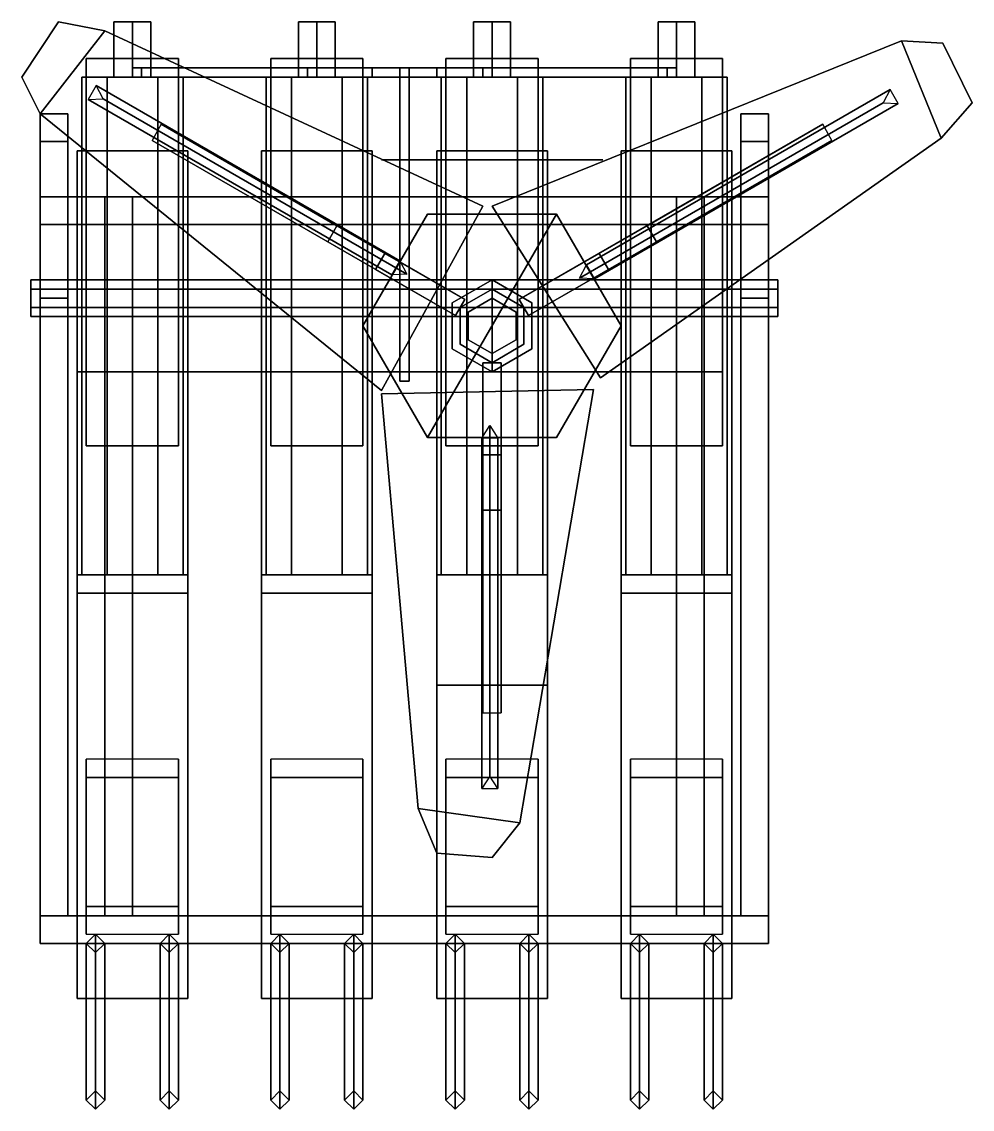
# Model space of a CAD drawing. Extents: x -0.51 to 0.52, y -0.85 to 0.33.
import ezdxf

# ---------------------------------------------------------------- set-up
doc = ezdxf.new("R2010")
doc.units = 0
doc.layers.get('0').update_dxf_attribs({"linetype": 'CONTINUOUS'})
for name, color, linetype in [('MG', 1, 'CONTINUOUS'), ('SLEEVE', 5, 'CONTINUOUS'), ('TURRET', 2, 'CONTINUOUS')]:
    doc.layers.add(name, color=color, linetype=linetype)

msp = doc.modelspace()

# ---------------------------------------------------------------- linework, layer by layer
for points in [[(-0.49, 0.23, 0.03), (-0.42, 0.32, 0.03), (-0.47, 0.33, 0.03), (-0.51, 0.27, 0.03)], [(-0.47, 0.33), (-0.42, 0.32), (-0.49, 0.23), (-0.51, 0.27)], [(-0.51, 0.27, 0.03), (-0.47, 0.33, 0.03), (-0.47, 0.33), (-0.51, 0.27)], [(-0.42, 0.32), (-0.01, 0.13), (-0.12, -0.07), (-0.49, 0.23)], [(-0.12, -0.07, 0.03), (-0.01, 0.13, 0.03), (-0.42, 0.32, 0.03), (-0.49, 0.23, 0.03)], [(-0.47, 0.33, 0.03), (-0.42, 0.32, 0.03), (-0.42, 0.32), (-0.47, 0.33)], [(-0.42, 0.32, 0.03), (-0.01, 0.13, 0.03), (-0.01, 0.13), (-0.42, 0.32)], [(0, 0.13, 0.03), (0.1176, -0.0563, 0.03), (0.4871, 0.2037, 0.03), (0.4442, 0.3094, 0.03)], [(0.4871, 0.2037), (0.1176, -0.0563), (0, 0.13), (0.4442, 0.3094)], [(0.4442, 0.3094), (0, 0.13), (0, 0.13, 0.03), (0.4442, 0.3094, 0.03)], [(0.4442, 0.3094, 0.03), (0.4871, 0.2037, 0.03), (0.5208, 0.242, 0.03), (0.4888, 0.3067, 0.03)], [(0.5208, 0.242), (0.4871, 0.2037), (0.4442, 0.3094), (0.4888, 0.3067)], [(0.4888, 0.3067), (0.4442, 0.3094), (0.4442, 0.3094, 0.03), (0.4888, 0.3067, 0.03)], [(0.4888, 0.3067, 0.03), (0.5208, 0.242, 0.03), (0.5208, 0.242), (0.4888, 0.3067)], [(-0.51, 0.27), (-0.49, 0.23), (-0.49, 0.23, 0.03), (-0.51, 0.27, 0.03)], [(-0.4293, 0.2607, 0.0257), (-0.4379, 0.2457, 0.0257), (-0.1085, 0.0555, 0.8413), (-0.0999, 0.0705, 0.8413)], [(-0.4218, 0.2464, 0.0193), (-0.4293, 0.2607, 0.0257), (-0.0999, 0.0705, 0.8413), (-0.0924, 0.0562, 0.835)], [(0.4318, 0.2564, 0.0257), (0.4243, 0.2421, 0.0193), (0.0949, 0.0519, 0.835), (0.1024, 0.0662, 0.8413)], [(0.4404, 0.2414, 0.0257), (0.4318, 0.2564, 0.0257), (0.1024, 0.0662, 0.8413), (0.111, 0.0512, 0.8413)], [(-0.4379, 0.2457, 0.0257), (-0.4218, 0.2464, 0.0193), (-0.0924, 0.0562, 0.835), (-0.1085, 0.0555, 0.8413)], [(0.4243, 0.2421, 0.0193), (0.4404, 0.2414, 0.0257), (0.111, 0.0512, 0.8413), (0.0949, 0.0519, 0.835)], [(0.5208, 0.242, 0.03), (0.4871, 0.2037, 0.03), (0.4871, 0.2037), (0.5208, 0.242)], [(-0.49, 0.23), (-0.12, -0.07), (-0.12, -0.07, 0.03), (-0.49, 0.23, 0.03)], [(-0.1682, 0.1087, 0.5), (-0.3587, 0.2187, 0.03), (-0.3687, 0.2013, 0.03), (-0.1782, 0.0913, 0.5)], [(-0.0296, 0.0287, 0.5), (-0.0296, 0.0287, 0.03), (-0.3587, 0.2187, 0.03), (-0.1682, 0.1087, 0.5)], [(0.3587, 0.2187, 0.03), (0.0296, 0.0287, 0.03), (0.0296, 0.0287, 0.5), (0.1682, 0.1087, 0.5)], [(0.1782, 0.0913, 0.5), (0.3687, 0.2013, 0.03), (0.3587, 0.2187, 0.03), (0.1682, 0.1087, 0.5)], [(-0.3687, 0.2013, 0.03), (-0.0396, 0.0113, 0.03), (-0.0396, 0.0113, 0.5), (-0.1782, 0.0913, 0.5)], [(0.0396, 0.0113, 0.5), (0.0396, 0.0113, 0.03), (0.3687, 0.2013, 0.03), (0.1782, 0.0913, 0.5)], [(0.4871, 0.2037, 0.03), (0.1176, -0.0563, 0.03), (0.1176, -0.0563), (0.4871, 0.2037)], [(-0.12, -0.07), (-0.01, 0.13), (-0.01, 0.13, 0.03), (-0.12, -0.07, 0.03)], [(0, 0.13), (0.1176, -0.0563), (0.1176, -0.0563, 0.03), (0, 0.13, 0.03)], [(-0.14, 0, 0.05), (-0.07, 0.1212, 0.05), (-0.07, 0.1212), (-0.14, 0)], [(-0.07, 0.1212, 0.05), (-0.14, 0, 0.05), (-0.07, -0.1212, 0.05), (0.07, 0.1212, 0.05)], [(-0.07, 0.1212, 0.05), (0.07, 0.1212, 0.05), (0.07, 0.1212), (-0.07, 0.1212)], [(0.07, 0.1212, 0.05), (-0.07, -0.1212, 0.05), (0.07, -0.1212, 0.05), (0.14, 0, 0.05)], [(0.07, 0.1212, 0.05), (0.14, 0, 0.05), (0.14, 0), (0.07, 0.1212)], [(-0.1782, 0.0913, 0.5), (-0.0396, 0.0113, 0.5), (-0.0296, 0.0287, 0.5), (-0.1682, 0.1087, 0.5)], [(0.1682, 0.1087, 0.5), (0.0296, 0.0287, 0.5), (0.0396, 0.0113, 0.5), (0.1782, 0.0913, 0.5)], [(-0.1162, 0.0787, 0.87), (-0.1162, 0.0787, 0.82), (-0.1262, 0.0613, 0.82), (-0.1262, 0.0613, 0.87)], [(-0.1262, 0.0613, 0.87), (-0.0396, 0.0113, 0.89), (-0.0296, 0.0287, 0.89), (-0.1162, 0.0787, 0.87)], [(-0.1162, 0.0787, 0.82), (-0.0296, 0.0287, 0.8), (-0.0396, 0.0113, 0.8), (-0.1262, 0.0613, 0.82)], [(-0.0296, 0.0287, 0.89), (-0.0296, 0.0287, 0.8), (-0.1162, 0.0787, 0.82), (-0.1162, 0.0787, 0.87)], [(0.1162, 0.0787, 0.82), (0.0296, 0.0287, 0.8), (0.0296, 0.0287, 0.89), (0.1162, 0.0787, 0.87)], [(0.1262, 0.0613, 0.82), (0.0396, 0.0113, 0.8), (0.0296, 0.0287, 0.8), (0.1162, 0.0787, 0.82)], [(0.1162, 0.0787, 0.87), (0.0296, 0.0287, 0.89), (0.0396, 0.0113, 0.89), (0.1262, 0.0613, 0.87)], [(0.1262, 0.0613, 0.87), (0.1262, 0.0613, 0.82), (0.1162, 0.0787, 0.82), (0.1162, 0.0787, 0.87)], [(-0.1262, 0.0613, 0.82), (-0.0396, 0.0113, 0.8), (-0.0396, 0.0113, 0.89), (-0.1262, 0.0613, 0.87)], [(0.0396, 0.0113, 0.89), (0.0396, 0.0113, 0.8), (0.1262, 0.0613, 0.82), (0.1262, 0.0613, 0.87)], [(0, 0.05, 0.05), (-0.0433, 0.025, 0.05), (-0.0433, 0.025, 0.95), (0, 0.05, 0.95)], [(0, -0.05, 0.95), (0, 0.05, 0.95), (-0.0433, 0.025, 0.95), (-0.0433, -0.025, 0.95)], [(0.0433, 0.025, 0.05), (0, 0.05, 0.05), (0, 0.05, 0.95), (0.0433, 0.025, 0.95)], [(0.0433, -0.025, 0.95), (0.0433, 0.025, 0.95), (0, 0.05, 0.95), (0, -0.05, 0.95)], [(0, 0.04, 0.95), (-0.0346, 0.02, 0.95), (-0.0346, 0.02, 1.45), (0, 0.04, 1.45)], [(0, -0.04, 1.45), (0, 0.04, 1.45), (-0.0346, 0.02, 1.45), (-0.0346, -0.02, 1.45)], [(0.0346, 0.02, 0.95), (0, 0.04, 0.95), (0, 0.04, 1.45), (0.0346, 0.02, 1.45)], [(0.0346, -0.02, 1.45), (0.0346, 0.02, 1.45), (0, 0.04, 1.45), (0, -0.04, 1.45)], [(-0.0433, 0.025, 0.05), (-0.0433, -0.025, 0.05), (-0.0433, -0.025, 0.95), (-0.0433, 0.025, 0.95)], [(0, 0.03, 1.45), (-0.026, 0.015, 1.45), (-0.026, 0.015, 1.53), (0, 0.03, 1.53)], [(0.026, 0.015, 1.45), (0, 0.03, 1.45), (0, 0.03, 1.53), (0.026, 0.015, 1.53)], [(0.0433, -0.025, 0.05), (0.0433, 0.025, 0.05), (0.0433, 0.025, 0.95), (0.0433, -0.025, 0.95)], [(-0.0346, 0.02, 0.95), (-0.0346, -0.02, 0.95), (-0.0346, -0.02, 1.45), (-0.0346, 0.02, 1.45)], [(-0.026, 0.015, 1.45), (-0.026, -0.015, 1.45), (-0.026, -0.015, 1.53), (-0.026, 0.015, 1.53)], [(0.026, -0.015, 1.45), (0.026, 0.015, 1.45), (0.026, 0.015, 1.53), (0.026, -0.015, 1.53)], [(0.0346, -0.02, 0.95), (0.0346, 0.02, 0.95), (0.0346, 0.02, 1.45), (0.0346, -0.02, 1.45)], [(-0.07, -0.1212, 0.05), (-0.14, 0, 0.05), (-0.14, 0), (-0.07, -0.1212)], [(0.14, 0, 0.05), (0.07, -0.1212, 0.05), (0.07, -0.1212), (0.14, 0)], [(-0.0346, -0.02, 0.95), (0, -0.04, 0.95), (0, -0.04, 1.45), (-0.0346, -0.02, 1.45)], [(-0.026, -0.015, 1.45), (0, -0.03, 1.45), (0, -0.03, 1.53), (-0.026, -0.015, 1.53)], [(0, -0.03, 1.45), (0.026, -0.015, 1.45), (0.026, -0.015, 1.53), (0, -0.03, 1.53)], [(0, -0.04, 0.95), (0.0346, -0.02, 0.95), (0.0346, -0.02, 1.45), (0, -0.04, 1.45)], [(-0.0433, -0.025, 0.05), (0, -0.05, 0.05), (0, -0.05, 0.95), (-0.0433, -0.025, 0.95)], [(0, -0.05, 0.05), (0.0433, -0.025, 0.05), (0.0433, -0.025, 0.95), (0, -0.05, 0.95)], [(-0.01, -0.04, 0.5), (-0.01, -0.04, 0.03), (-0.01, -0.42, 0.03), (-0.01, -0.2, 0.5)], [(0.01, -0.2, 0.5), (0.01, -0.04, 0.5), (-0.01, -0.04, 0.5), (-0.01, -0.2, 0.5)], [(-0.01, -0.04, 0.89), (-0.01, -0.04, 0.8), (-0.01, -0.14, 0.82), (-0.01, -0.14, 0.87)], [(-0.01, -0.14, 0.82), (-0.01, -0.04, 0.8), (0.01, -0.04, 0.8), (0.01, -0.14, 0.82)], [(0.01, -0.14, 0.87), (0.01, -0.04, 0.89), (-0.01, -0.04, 0.89), (-0.01, -0.14, 0.87)], [(0.01, -0.42, 0.03), (0.01, -0.04, 0.03), (0.01, -0.04, 0.5), (0.01, -0.2, 0.5)], [(0.01, -0.14, 0.82), (0.01, -0.04, 0.8), (0.01, -0.04, 0.89), (0.01, -0.14, 0.87)], [(0.11, -0.0689, 0.03), (-0.12, -0.0737, 0.03), (-0.08, -0.5237, 0.03), (0.03, -0.5394, 0.03)], [(-0.08, -0.5237), (-0.12, -0.0737), (0.11, -0.0689), (0.03, -0.5394)], [(0.11, -0.0689), (-0.12, -0.0737), (-0.12, -0.0737, 0.03), (0.11, -0.0689, 0.03)], [(0.03, -0.5394), (0.11, -0.0689), (0.11, -0.0689, 0.03), (0.03, -0.5394, 0.03)], [(-0.08, -0.5237, 0.03), (-0.12, -0.0737, 0.03), (-0.12, -0.0737), (-0.08, -0.5237)], [(-0.0025, -0.4885, 0.0193), (-0.0111, -0.5021, 0.0257), (-0.0111, -0.1218, 0.8413), (-0.0025, -0.1082, 0.835)], [(0.0062, -0.5021, 0.0257), (-0.0025, -0.4885, 0.0193), (-0.0025, -0.1082, 0.835), (0.0062, -0.1218, 0.8413)], [(0.07, -0.1212, 0.05), (-0.07, -0.1212, 0.05), (-0.07, -0.1212), (0.07, -0.1212)], [(-0.0111, -0.5021, 0.0257), (0.0062, -0.5021, 0.0257), (0.0062, -0.1218, 0.8413), (-0.0111, -0.1218, 0.8413)], [(-0.01, -0.14, 0.87), (-0.01, -0.14, 0.82), (0.01, -0.14, 0.82), (0.01, -0.14, 0.87)], [(-0.01, -0.2, 0.5), (-0.01, -0.42, 0.03), (0.01, -0.42, 0.03), (0.01, -0.2, 0.5)], [(0.03, -0.5394, 0.03), (-0.08, -0.5237, 0.03), (-0.06, -0.572, 0.03), (0, -0.5767, 0.03)], [(-0.06, -0.572), (-0.08, -0.5237), (0.03, -0.5394), (0, -0.5767)], [(-0.06, -0.572, 0.03), (-0.08, -0.5237, 0.03), (-0.08, -0.5237), (-0.06, -0.572)], [(0, -0.5767), (0.03, -0.5394), (0.03, -0.5394, 0.03), (0, -0.5767, 0.03)], [(0, -0.5767, 0.03), (-0.06, -0.572, 0.03), (-0.06, -0.572), (0, -0.5767)]]:
    msp.add_3dface(points)
at = {"layer": 'MG'}
for points in [[(-0.41, 0.27, 1.835), (-0.39, 0.27, 1.855), (-0.39, 0.33, 1.855), (-0.41, 0.33, 1.835)], [(-0.39, 0.27, 1.815), (-0.41, 0.27, 1.835), (-0.41, 0.33, 1.835), (-0.39, 0.33, 1.815)], [(-0.37, 0.33, 1.835), (-0.39, 0.33, 1.815), (-0.41, 0.33, 1.835), (-0.39, 0.33, 1.855)], [(-0.39, 0.27, 1.855), (-0.37, 0.27, 1.835), (-0.37, 0.33, 1.835), (-0.39, 0.33, 1.855)], [(-0.37, 0.27, 1.835), (-0.39, 0.27, 1.815), (-0.39, 0.33, 1.815), (-0.37, 0.33, 1.835)], [(-0.19, 0.27, 1.815), (-0.21, 0.27, 1.835), (-0.21, 0.33, 1.835), (-0.19, 0.33, 1.815)], [(-0.21, 0.27, 1.835), (-0.19, 0.27, 1.855), (-0.19, 0.33, 1.855), (-0.21, 0.33, 1.835)], [(-0.17, 0.33, 1.835), (-0.19, 0.33, 1.815), (-0.21, 0.33, 1.835), (-0.19, 0.33, 1.855)], [(-0.17, 0.27, 1.835), (-0.19, 0.27, 1.815), (-0.19, 0.33, 1.815), (-0.17, 0.33, 1.835)], [(-0.19, 0.27, 1.855), (-0.17, 0.27, 1.835), (-0.17, 0.33, 1.835), (-0.19, 0.33, 1.855)], [(0, 0.27, 1.815), (-0.02, 0.27, 1.835), (-0.02, 0.33, 1.835), (0, 0.33, 1.815)], [(-0.02, 0.27, 1.835), (0, 0.27, 1.855), (0, 0.33, 1.855), (-0.02, 0.33, 1.835)], [(0.02, 0.33, 1.835), (0, 0.33, 1.815), (-0.02, 0.33, 1.835), (0, 0.33, 1.855)], [(0.02, 0.27, 1.835), (0, 0.27, 1.815), (0, 0.33, 1.815), (0.02, 0.33, 1.835)], [(0, 0.27, 1.855), (0.02, 0.27, 1.835), (0.02, 0.33, 1.835), (0, 0.33, 1.855)], [(0.22, 0.33, 1.835), (0.2, 0.33, 1.815), (0.18, 0.33, 1.835), (0.2, 0.33, 1.855)], [(0.18, 0.27, 1.835), (0.2, 0.27, 1.855), (0.2, 0.33, 1.855), (0.18, 0.33, 1.835)], [(0.2, 0.27, 1.815), (0.18, 0.27, 1.835), (0.18, 0.33, 1.835), (0.2, 0.33, 1.815)], [(0.2, 0.27, 1.855), (0.22, 0.27, 1.835), (0.22, 0.33, 1.835), (0.2, 0.33, 1.855)], [(0.22, 0.27, 1.835), (0.2, 0.27, 1.815), (0.2, 0.33, 1.815), (0.22, 0.33, 1.835)], [(-0.445, -0.27, 1.86), (-0.4175, -0.27, 1.9076), (-0.4175, 0.27, 1.9076), (-0.445, 0.27, 1.86)], [(-0.4175, -0.27, 1.8124), (-0.445, -0.27, 1.86), (-0.445, 0.27, 1.86), (-0.4175, 0.27, 1.8124)], [(-0.3625, 0.27, 1.9076), (-0.4175, 0.27, 1.8124), (-0.445, 0.27, 1.86), (-0.4175, 0.27, 1.9076)], [(-0.4175, -0.27, 1.9076), (-0.3625, -0.27, 1.9076), (-0.3625, 0.27, 1.9076), (-0.4175, 0.27, 1.9076)], [(-0.3625, -0.27, 1.8124), (-0.4175, -0.27, 1.8124), (-0.4175, 0.27, 1.8124), (-0.3625, 0.27, 1.8124)], [(-0.335, 0.27, 1.86), (-0.3625, 0.27, 1.8124), (-0.4175, 0.27, 1.8124), (-0.3625, 0.27, 1.9076)], [(-0.3625, -0.27, 1.9076), (-0.335, -0.27, 1.86), (-0.335, 0.27, 1.86), (-0.3625, 0.27, 1.9076)], [(-0.335, -0.27, 1.86), (-0.3625, -0.27, 1.8124), (-0.3625, 0.27, 1.8124), (-0.335, 0.27, 1.86)], [(-0.245, -0.27, 1.86), (-0.2175, -0.27, 1.9076), (-0.2175, 0.27, 1.9076), (-0.245, 0.27, 1.86)], [(-0.1625, 0.27, 1.9076), (-0.2175, 0.27, 1.8124), (-0.245, 0.27, 1.86), (-0.2175, 0.27, 1.9076)], [(-0.2175, -0.27, 1.8124), (-0.245, -0.27, 1.86), (-0.245, 0.27, 1.86), (-0.2175, 0.27, 1.8124)], [(-0.135, 0.27, 1.86), (-0.1625, 0.27, 1.8124), (-0.2175, 0.27, 1.8124), (-0.1625, 0.27, 1.9076)], [(-0.1625, -0.27, 1.8124), (-0.2175, -0.27, 1.8124), (-0.2175, 0.27, 1.8124), (-0.1625, 0.27, 1.8124)], [(-0.2175, -0.27, 1.9076), (-0.1625, -0.27, 1.9076), (-0.1625, 0.27, 1.9076), (-0.2175, 0.27, 1.9076)], [(-0.1625, -0.27, 1.9076), (-0.135, -0.27, 1.86), (-0.135, 0.27, 1.86), (-0.1625, 0.27, 1.9076)], [(-0.135, -0.27, 1.86), (-0.1625, -0.27, 1.8124), (-0.1625, 0.27, 1.8124), (-0.135, 0.27, 1.86)], [(-0.055, -0.27, 1.86), (-0.0275, -0.27, 1.9076), (-0.0275, 0.27, 1.9076), (-0.055, 0.27, 1.86)], [(0.0275, 0.27, 1.9076), (-0.0275, 0.27, 1.8124), (-0.055, 0.27, 1.86), (-0.0275, 0.27, 1.9076)], [(-0.0275, -0.27, 1.8124), (-0.055, -0.27, 1.86), (-0.055, 0.27, 1.86), (-0.0275, 0.27, 1.8124)], [(0.055, 0.27, 1.86), (0.0275, 0.27, 1.8124), (-0.0275, 0.27, 1.8124), (0.0275, 0.27, 1.9076)], [(0.0275, -0.27, 1.8124), (-0.0275, -0.27, 1.8124), (-0.0275, 0.27, 1.8124), (0.0275, 0.27, 1.8124)], [(-0.0275, -0.27, 1.9076), (0.0275, -0.27, 1.9076), (0.0275, 0.27, 1.9076), (-0.0275, 0.27, 1.9076)], [(0.0275, -0.27, 1.9076), (0.055, -0.27, 1.86), (0.055, 0.27, 1.86), (0.0275, 0.27, 1.9076)], [(0.055, -0.27, 1.86), (0.0275, -0.27, 1.8124), (0.0275, 0.27, 1.8124), (0.055, 0.27, 1.86)], [(0.2275, 0.27, 1.9076), (0.1725, 0.27, 1.8124), (0.145, 0.27, 1.86), (0.1725, 0.27, 1.9076)], [(0.145, -0.27, 1.86), (0.1725, -0.27, 1.9076), (0.1725, 0.27, 1.9076), (0.145, 0.27, 1.86)], [(0.1725, -0.27, 1.8124), (0.145, -0.27, 1.86), (0.145, 0.27, 1.86), (0.1725, 0.27, 1.8124)], [(0.255, 0.27, 1.86), (0.2275, 0.27, 1.8124), (0.1725, 0.27, 1.8124), (0.2275, 0.27, 1.9076)], [(0.2275, -0.27, 1.8124), (0.1725, -0.27, 1.8124), (0.1725, 0.27, 1.8124), (0.2275, 0.27, 1.8124)], [(0.1725, -0.27, 1.9076), (0.2275, -0.27, 1.9076), (0.2275, 0.27, 1.9076), (0.1725, 0.27, 1.9076)], [(0.2275, -0.27, 1.9076), (0.255, -0.27, 1.86), (0.255, 0.27, 1.86), (0.2275, 0.27, 1.9076)], [(0.255, -0.27, 1.86), (0.2275, -0.27, 1.8124), (0.2275, 0.27, 1.8124), (0.255, 0.27, 1.86)], [(-0.45, -0.27, 1.91), (-0.45, -0.73, 1.91), (-0.33, -0.73, 1.91), (-0.33, -0.27, 1.91)], [(-0.45, -0.27, 1.76), (-0.45, -0.73, 1.76), (-0.45, -0.73, 1.91), (-0.45, -0.27, 1.91)], [(-0.33, -0.27, 1.91), (-0.33, -0.27, 1.76), (-0.45, -0.27, 1.76), (-0.45, -0.27, 1.91)], [(-0.33, -0.27, 1.76), (-0.33, -0.73, 1.76), (-0.45, -0.73, 1.76), (-0.45, -0.27, 1.76)], [(-0.33, -0.73, 1.91), (-0.33, -0.73, 1.76), (-0.33, -0.27, 1.76), (-0.33, -0.27, 1.91)], [(-0.25, -0.27, 1.76), (-0.25, -0.73, 1.76), (-0.25, -0.73, 1.91), (-0.25, -0.27, 1.91)], [(-0.13, -0.27, 1.91), (-0.13, -0.27, 1.76), (-0.25, -0.27, 1.76), (-0.25, -0.27, 1.91)], [(-0.13, -0.27, 1.76), (-0.13, -0.73, 1.76), (-0.25, -0.73, 1.76), (-0.25, -0.27, 1.76)], [(-0.25, -0.27, 1.91), (-0.25, -0.73, 1.91), (-0.13, -0.73, 1.91), (-0.13, -0.27, 1.91)], [(-0.13, -0.73, 1.91), (-0.13, -0.73, 1.76), (-0.13, -0.27, 1.76), (-0.13, -0.27, 1.91)], [(-0.06, -0.27, 1.76), (-0.06, -0.73, 1.76), (-0.06, -0.73, 1.91), (-0.06, -0.27, 1.91)], [(0.06, -0.27, 1.91), (0.06, -0.27, 1.76), (-0.06, -0.27, 1.76), (-0.06, -0.27, 1.91)], [(0.06, -0.27, 1.76), (0.06, -0.73, 1.76), (-0.06, -0.73, 1.76), (-0.06, -0.27, 1.76)], [(-0.06, -0.27, 1.91), (-0.06, -0.73, 1.91), (0.06, -0.73, 1.91), (0.06, -0.27, 1.91)], [(0.06, -0.73, 1.91), (0.06, -0.73, 1.76), (0.06, -0.27, 1.76), (0.06, -0.27, 1.91)], [(0.26, -0.27, 1.91), (0.26, -0.27, 1.76), (0.14, -0.27, 1.76), (0.14, -0.27, 1.91)], [(0.14, -0.27, 1.76), (0.14, -0.73, 1.76), (0.14, -0.73, 1.91), (0.14, -0.27, 1.91)], [(0.26, -0.27, 1.76), (0.26, -0.73, 1.76), (0.14, -0.73, 1.76), (0.14, -0.27, 1.76)], [(0.14, -0.27, 1.91), (0.14, -0.73, 1.91), (0.26, -0.73, 1.91), (0.26, -0.27, 1.91)], [(0.26, -0.73, 1.91), (0.26, -0.73, 1.76), (0.26, -0.27, 1.76), (0.26, -0.27, 1.91)], [(-0.44, -0.47, 1.91), (-0.44, -0.66, 1.91), (-0.44, -0.63, 1.93), (-0.44, -0.49, 1.93)], [(-0.34, -0.49, 1.93), (-0.34, -0.47, 1.91), (-0.44, -0.47, 1.91), (-0.44, -0.49, 1.93)], [(-0.34, -0.63, 1.93), (-0.34, -0.66, 1.91), (-0.34, -0.47, 1.91), (-0.34, -0.49, 1.93)], [(-0.24, -0.47, 1.91), (-0.24, -0.66, 1.91), (-0.24, -0.63, 1.93), (-0.24, -0.49, 1.93)], [(-0.14, -0.49, 1.93), (-0.14, -0.47, 1.91), (-0.24, -0.47, 1.91), (-0.24, -0.49, 1.93)], [(-0.14, -0.63, 1.93), (-0.14, -0.66, 1.91), (-0.14, -0.47, 1.91), (-0.14, -0.49, 1.93)], [(-0.05, -0.47, 1.91), (-0.05, -0.66, 1.91), (-0.05, -0.63, 1.93), (-0.05, -0.49, 1.93)], [(0.05, -0.49, 1.93), (0.05, -0.47, 1.91), (-0.05, -0.47, 1.91), (-0.05, -0.49, 1.93)], [(0.05, -0.63, 1.93), (0.05, -0.66, 1.91), (0.05, -0.47, 1.91), (0.05, -0.49, 1.93)], [(0.25, -0.49, 1.93), (0.25, -0.47, 1.91), (0.15, -0.47, 1.91), (0.15, -0.49, 1.93)], [(0.15, -0.47, 1.91), (0.15, -0.66, 1.91), (0.15, -0.63, 1.93), (0.15, -0.49, 1.93)], [(0.25, -0.63, 1.93), (0.25, -0.66, 1.91), (0.25, -0.47, 1.91), (0.25, -0.49, 1.93)], [(-0.44, -0.49, 1.93), (-0.44, -0.63, 1.93), (-0.34, -0.63, 1.93), (-0.34, -0.49, 1.93)], [(-0.24, -0.49, 1.93), (-0.24, -0.63, 1.93), (-0.14, -0.63, 1.93), (-0.14, -0.49, 1.93)], [(-0.05, -0.49, 1.93), (-0.05, -0.63, 1.93), (0.05, -0.63, 1.93), (0.05, -0.49, 1.93)], [(0.15, -0.49, 1.93), (0.15, -0.63, 1.93), (0.25, -0.63, 1.93), (0.25, -0.49, 1.93)], [(-0.44, -0.63, 1.93), (-0.44, -0.66, 1.91), (-0.34, -0.66, 1.91), (-0.34, -0.63, 1.93)], [(-0.24, -0.63, 1.93), (-0.24, -0.66, 1.91), (-0.14, -0.66, 1.91), (-0.14, -0.63, 1.93)], [(-0.05, -0.63, 1.93), (-0.05, -0.66, 1.91), (0.05, -0.66, 1.91), (0.05, -0.63, 1.93)], [(0.15, -0.63, 1.93), (0.15, -0.66, 1.91), (0.25, -0.66, 1.91), (0.25, -0.63, 1.93)], [(-0.42, -0.67, 1.92), (-0.43, -0.66, 1.91), (-0.44, -0.67, 1.92), (-0.43, -0.68, 1.93)], [(-0.44, -0.67, 1.92), (-0.43, -0.66, 1.91), (-0.43, -0.83, 1.91), (-0.44, -0.84, 1.92)], [(-0.43, -0.66, 1.91), (-0.42, -0.67, 1.92), (-0.42, -0.84, 1.92), (-0.43, -0.83, 1.91)], [(-0.34, -0.67, 1.92), (-0.35, -0.66, 1.91), (-0.36, -0.67, 1.92), (-0.35, -0.68, 1.93)], [(-0.36, -0.67, 1.92), (-0.35, -0.66, 1.91), (-0.35, -0.83, 1.91), (-0.36, -0.84, 1.92)], [(-0.35, -0.66, 1.91), (-0.34, -0.67, 1.92), (-0.34, -0.84, 1.92), (-0.35, -0.83, 1.91)], [(-0.24, -0.67, 1.92), (-0.23, -0.66, 1.91), (-0.23, -0.83, 1.91), (-0.24, -0.84, 1.92)], [(-0.22, -0.67, 1.92), (-0.23, -0.66, 1.91), (-0.24, -0.67, 1.92), (-0.23, -0.68, 1.93)], [(-0.23, -0.66, 1.91), (-0.22, -0.67, 1.92), (-0.22, -0.84, 1.92), (-0.23, -0.83, 1.91)], [(-0.16, -0.67, 1.92), (-0.15, -0.66, 1.91), (-0.15, -0.83, 1.91), (-0.16, -0.84, 1.92)], [(-0.14, -0.67, 1.92), (-0.15, -0.66, 1.91), (-0.16, -0.67, 1.92), (-0.15, -0.68, 1.93)], [(-0.15, -0.66, 1.91), (-0.14, -0.67, 1.92), (-0.14, -0.84, 1.92), (-0.15, -0.83, 1.91)], [(-0.03, -0.67, 1.92), (-0.04, -0.66, 1.91), (-0.05, -0.67, 1.92), (-0.04, -0.68, 1.93)], [(-0.05, -0.67, 1.92), (-0.04, -0.66, 1.91), (-0.04, -0.83, 1.91), (-0.05, -0.84, 1.92)], [(-0.04, -0.66, 1.91), (-0.03, -0.67, 1.92), (-0.03, -0.84, 1.92), (-0.04, -0.83, 1.91)], [(0.03, -0.67, 1.92), (0.04, -0.66, 1.91), (0.04, -0.83, 1.91), (0.03, -0.84, 1.92)], [(0.05, -0.67, 1.92), (0.04, -0.66, 1.91), (0.03, -0.67, 1.92), (0.04, -0.68, 1.93)], [(0.04, -0.66, 1.91), (0.05, -0.67, 1.92), (0.05, -0.84, 1.92), (0.04, -0.83, 1.91)], [(0.17, -0.67, 1.92), (0.16, -0.66, 1.91), (0.15, -0.67, 1.92), (0.16, -0.68, 1.93)], [(0.15, -0.67, 1.92), (0.16, -0.66, 1.91), (0.16, -0.83, 1.91), (0.15, -0.84, 1.92)], [(0.16, -0.66, 1.91), (0.17, -0.67, 1.92), (0.17, -0.84, 1.92), (0.16, -0.83, 1.91)], [(0.23, -0.67, 1.92), (0.24, -0.66, 1.91), (0.24, -0.83, 1.91), (0.23, -0.84, 1.92)], [(0.25, -0.67, 1.92), (0.24, -0.66, 1.91), (0.23, -0.67, 1.92), (0.24, -0.68, 1.93)], [(0.24, -0.66, 1.91), (0.25, -0.67, 1.92), (0.25, -0.84, 1.92), (0.24, -0.83, 1.91)], [(-0.43, -0.68, 1.93), (-0.44, -0.67, 1.92), (-0.44, -0.84, 1.92), (-0.43, -0.85, 1.93)], [(-0.42, -0.67, 1.92), (-0.43, -0.68, 1.93), (-0.43, -0.85, 1.93), (-0.42, -0.84, 1.92)], [(-0.35, -0.68, 1.93), (-0.36, -0.67, 1.92), (-0.36, -0.84, 1.92), (-0.35, -0.85, 1.93)], [(-0.34, -0.67, 1.92), (-0.35, -0.68, 1.93), (-0.35, -0.85, 1.93), (-0.34, -0.84, 1.92)], [(-0.23, -0.68, 1.93), (-0.24, -0.67, 1.92), (-0.24, -0.84, 1.92), (-0.23, -0.85, 1.93)], [(-0.22, -0.67, 1.92), (-0.23, -0.68, 1.93), (-0.23, -0.85, 1.93), (-0.22, -0.84, 1.92)], [(-0.15, -0.68, 1.93), (-0.16, -0.67, 1.92), (-0.16, -0.84, 1.92), (-0.15, -0.85, 1.93)], [(-0.14, -0.67, 1.92), (-0.15, -0.68, 1.93), (-0.15, -0.85, 1.93), (-0.14, -0.84, 1.92)], [(-0.04, -0.68, 1.93), (-0.05, -0.67, 1.92), (-0.05, -0.84, 1.92), (-0.04, -0.85, 1.93)], [(-0.03, -0.67, 1.92), (-0.04, -0.68, 1.93), (-0.04, -0.85, 1.93), (-0.03, -0.84, 1.92)], [(0.04, -0.68, 1.93), (0.03, -0.67, 1.92), (0.03, -0.84, 1.92), (0.04, -0.85, 1.93)], [(0.05, -0.67, 1.92), (0.04, -0.68, 1.93), (0.04, -0.85, 1.93), (0.05, -0.84, 1.92)], [(0.16, -0.68, 1.93), (0.15, -0.67, 1.92), (0.15, -0.84, 1.92), (0.16, -0.85, 1.93)], [(0.17, -0.67, 1.92), (0.16, -0.68, 1.93), (0.16, -0.85, 1.93), (0.17, -0.84, 1.92)], [(0.24, -0.68, 1.93), (0.23, -0.67, 1.92), (0.23, -0.84, 1.92), (0.24, -0.85, 1.93)], [(0.25, -0.67, 1.92), (0.24, -0.68, 1.93), (0.24, -0.85, 1.93), (0.25, -0.84, 1.92)], [(-0.45, -0.73, 1.91), (-0.45, -0.73, 1.76), (-0.33, -0.73, 1.76), (-0.33, -0.73, 1.91)], [(-0.25, -0.73, 1.91), (-0.25, -0.73, 1.76), (-0.13, -0.73, 1.76), (-0.13, -0.73, 1.91)], [(-0.06, -0.73, 1.91), (-0.06, -0.73, 1.76), (0.06, -0.73, 1.76), (0.06, -0.73, 1.91)], [(0.14, -0.73, 1.91), (0.14, -0.73, 1.76), (0.26, -0.73, 1.76), (0.26, -0.73, 1.91)], [(-0.44, -0.84, 1.92), (-0.43, -0.83, 1.91), (-0.43, -0.83, 1.75), (-0.44, -0.84, 1.75)], [(-0.43, -0.85, 1.75), (-0.44, -0.84, 1.75), (-0.43, -0.83, 1.75), (-0.42, -0.84, 1.75)], [(-0.43, -0.83, 1.91), (-0.42, -0.84, 1.92), (-0.42, -0.84, 1.75), (-0.43, -0.83, 1.75)], [(-0.36, -0.84, 1.92), (-0.35, -0.83, 1.91), (-0.35, -0.83, 1.75), (-0.36, -0.84, 1.75)], [(-0.35, -0.85, 1.75), (-0.36, -0.84, 1.75), (-0.35, -0.83, 1.75), (-0.34, -0.84, 1.75)], [(-0.35, -0.83, 1.91), (-0.34, -0.84, 1.92), (-0.34, -0.84, 1.75), (-0.35, -0.83, 1.75)], [(-0.24, -0.84, 1.92), (-0.23, -0.83, 1.91), (-0.23, -0.83, 1.75), (-0.24, -0.84, 1.75)], [(-0.23, -0.85, 1.75), (-0.24, -0.84, 1.75), (-0.23, -0.83, 1.75), (-0.22, -0.84, 1.75)], [(-0.23, -0.83, 1.91), (-0.22, -0.84, 1.92), (-0.22, -0.84, 1.75), (-0.23, -0.83, 1.75)], [(-0.16, -0.84, 1.92), (-0.15, -0.83, 1.91), (-0.15, -0.83, 1.75), (-0.16, -0.84, 1.75)], [(-0.15, -0.85, 1.75), (-0.16, -0.84, 1.75), (-0.15, -0.83, 1.75), (-0.14, -0.84, 1.75)], [(-0.15, -0.83, 1.91), (-0.14, -0.84, 1.92), (-0.14, -0.84, 1.75), (-0.15, -0.83, 1.75)], [(-0.05, -0.84, 1.92), (-0.04, -0.83, 1.91), (-0.04, -0.83, 1.75), (-0.05, -0.84, 1.75)], [(-0.04, -0.85, 1.75), (-0.05, -0.84, 1.75), (-0.04, -0.83, 1.75), (-0.03, -0.84, 1.75)], [(-0.04, -0.83, 1.91), (-0.03, -0.84, 1.92), (-0.03, -0.84, 1.75), (-0.04, -0.83, 1.75)], [(0.03, -0.84, 1.92), (0.04, -0.83, 1.91), (0.04, -0.83, 1.75), (0.03, -0.84, 1.75)], [(0.04, -0.85, 1.75), (0.03, -0.84, 1.75), (0.04, -0.83, 1.75), (0.05, -0.84, 1.75)], [(0.04, -0.83, 1.91), (0.05, -0.84, 1.92), (0.05, -0.84, 1.75), (0.04, -0.83, 1.75)], [(0.15, -0.84, 1.92), (0.16, -0.83, 1.91), (0.16, -0.83, 1.75), (0.15, -0.84, 1.75)], [(0.16, -0.85, 1.75), (0.15, -0.84, 1.75), (0.16, -0.83, 1.75), (0.17, -0.84, 1.75)], [(0.16, -0.83, 1.91), (0.17, -0.84, 1.92), (0.17, -0.84, 1.75), (0.16, -0.83, 1.75)], [(0.23, -0.84, 1.92), (0.24, -0.83, 1.91), (0.24, -0.83, 1.75), (0.23, -0.84, 1.75)], [(0.24, -0.85, 1.75), (0.23, -0.84, 1.75), (0.24, -0.83, 1.75), (0.25, -0.84, 1.75)], [(0.24, -0.83, 1.91), (0.25, -0.84, 1.92), (0.25, -0.84, 1.75), (0.24, -0.83, 1.75)], [(-0.43, -0.85, 1.93), (-0.44, -0.84, 1.92), (-0.44, -0.84, 1.75), (-0.43, -0.85, 1.75)], [(-0.42, -0.84, 1.92), (-0.43, -0.85, 1.93), (-0.43, -0.85, 1.75), (-0.42, -0.84, 1.75)], [(-0.35, -0.85, 1.93), (-0.36, -0.84, 1.92), (-0.36, -0.84, 1.75), (-0.35, -0.85, 1.75)], [(-0.34, -0.84, 1.92), (-0.35, -0.85, 1.93), (-0.35, -0.85, 1.75), (-0.34, -0.84, 1.75)], [(-0.23, -0.85, 1.93), (-0.24, -0.84, 1.92), (-0.24, -0.84, 1.75), (-0.23, -0.85, 1.75)], [(-0.22, -0.84, 1.92), (-0.23, -0.85, 1.93), (-0.23, -0.85, 1.75), (-0.22, -0.84, 1.75)], [(-0.15, -0.85, 1.93), (-0.16, -0.84, 1.92), (-0.16, -0.84, 1.75), (-0.15, -0.85, 1.75)], [(-0.14, -0.84, 1.92), (-0.15, -0.85, 1.93), (-0.15, -0.85, 1.75), (-0.14, -0.84, 1.75)], [(-0.04, -0.85, 1.93), (-0.05, -0.84, 1.92), (-0.05, -0.84, 1.75), (-0.04, -0.85, 1.75)], [(-0.03, -0.84, 1.92), (-0.04, -0.85, 1.93), (-0.04, -0.85, 1.75), (-0.03, -0.84, 1.75)], [(0.04, -0.85, 1.93), (0.03, -0.84, 1.92), (0.03, -0.84, 1.75), (0.04, -0.85, 1.75)], [(0.05, -0.84, 1.92), (0.04, -0.85, 1.93), (0.04, -0.85, 1.75), (0.05, -0.84, 1.75)], [(0.16, -0.85, 1.93), (0.15, -0.84, 1.92), (0.15, -0.84, 1.75), (0.16, -0.85, 1.75)], [(0.17, -0.84, 1.92), (0.16, -0.85, 1.93), (0.16, -0.85, 1.75), (0.17, -0.84, 1.75)], [(0.24, -0.85, 1.93), (0.23, -0.84, 1.92), (0.23, -0.84, 1.75), (0.24, -0.85, 1.75)], [(0.25, -0.84, 1.92), (0.24, -0.85, 1.93), (0.24, -0.85, 1.75), (0.25, -0.84, 1.75)]]:
    msp.add_3dface(points, dxfattribs=at)
at = {"layer": 'SLEEVE'}
for points in [[(-0.39, 0.28, 1.89), (-0.39, 0.27, 1.89), (-0.21, 0.27, 2.02), (-0.21, 0.28, 2.02)], [(-0.21, 0.28, 2.01), (-0.38, 0.28, 1.89), (-0.39, 0.28, 1.89), (-0.21, 0.28, 2.02)], [(-0.38, 0.28, 1.89), (-0.38, 0.27, 1.89), (-0.39, 0.27, 1.89), (-0.39, 0.28, 1.89)], [(-0.21, 0.27, 2.01), (-0.38, 0.27, 1.89), (-0.38, 0.28, 1.89), (-0.21, 0.28, 2.01)], [(-0.13, 0.27, 2.01), (-0.21, 0.27, 2.01), (-0.21, 0.28, 2.01), (-0.13, 0.28, 2.01)], [(-0.13, 0.28, 2.01), (-0.21, 0.28, 2.01), (-0.21, 0.28, 2.02), (-0.13, 0.28, 2.02)], [(-0.21, 0.28, 2.02), (-0.21, 0.27, 2.02), (-0.13, 0.27, 2.02), (-0.13, 0.28, 2.02)], [(-0.2, 0.28, 1.89), (-0.2, 0.27, 1.89), (-0.2, 0.27, 2.01), (-0.2, 0.28, 2.01)], [(-0.19, 0.28, 2.01), (-0.19, 0.28, 1.89), (-0.2, 0.28, 1.89), (-0.2, 0.28, 2.01)], [(-0.19, 0.28, 1.89), (-0.19, 0.27, 1.89), (-0.2, 0.27, 1.89), (-0.2, 0.28, 1.89)], [(-0.19, 0.27, 2.01), (-0.19, 0.27, 1.89), (-0.19, 0.28, 1.89), (-0.19, 0.28, 2.01)], [(-0.1, 0.28, 1.91), (-0.13, 0.28, 2.01), (-0.13, 0.28, 2.02), (-0.09, 0.28, 1.91)], [(-0.1, 0.27, 1.91), (-0.13, 0.27, 2.01), (-0.13, 0.28, 2.01), (-0.1, 0.28, 1.91)], [(-0.13, 0.28, 2.02), (-0.13, 0.27, 2.02), (-0.09, 0.27, 1.91), (-0.09, 0.28, 1.91)], [(-0.06, 0.28, 2.01), (-0.09, 0.28, 1.91), (-0.1, 0.28, 1.91), (-0.06, 0.28, 2.02)], [(-0.1, 0.28, 1.91), (-0.1, 0.27, 1.91), (-0.06, 0.27, 2.02), (-0.06, 0.28, 2.02)], [(-0.1, 0.28, 1.85), (-0.1, -0.06, 1.85), (-0.1, -0.06, 1.86), (-0.1, 0.27, 1.86)], [(-0.09, 0.28, 1.85), (-0.09, -0.06, 1.85), (-0.1, -0.06, 1.85), (-0.1, 0.28, 1.85)], [(-0.1, 0.27, 1.86), (-0.09, 0.27, 1.86), (-0.09, 0.28, 1.85), (-0.1, 0.28, 1.85)], [(-0.1, 0.28, 1.85), (-0.1, 0.28, 1.91), (-0.09, 0.28, 1.91), (-0.09, 0.28, 1.85)], [(-0.1, 0.27, 1.86), (-0.1, 0.27, 1.91), (-0.1, 0.28, 1.91), (-0.1, 0.28, 1.85)], [(-0.09, 0.28, 1.85), (-0.09, 0.27, 1.86), (-0.1, 0.27, 1.86), (-0.1, 0.28, 1.85)], [(-0.06, 0.27, 2.01), (-0.09, 0.27, 1.91), (-0.09, 0.28, 1.91), (-0.06, 0.28, 2.01)], [(-0.09, 0.27, 1.86), (-0.09, -0.06, 1.86), (-0.09, -0.06, 1.85), (-0.09, 0.28, 1.85)], [(-0.09, 0.28, 1.91), (-0.09, 0.27, 1.91), (-0.09, 0.27, 1.86), (-0.09, 0.28, 1.85)], [(0.02, 0.27, 2.01), (-0.06, 0.27, 2.01), (-0.06, 0.28, 2.01), (0.02, 0.28, 2.01)], [(0.02, 0.28, 2.01), (-0.06, 0.28, 2.01), (-0.06, 0.28, 2.02), (0.02, 0.28, 2.02)], [(-0.06, 0.28, 2.02), (-0.06, 0.27, 2.02), (0.02, 0.27, 2.02), (0.02, 0.28, 2.02)], [(-0.01, 0.28, 1.89), (-0.01, 0.27, 1.89), (-0.01, 0.27, 2.01), (-0.01, 0.28, 2.01)], [(0, 0.28, 2.01), (0, 0.28, 1.89), (-0.01, 0.28, 1.89), (-0.01, 0.28, 2.01)], [(0, 0.28, 1.89), (0, 0.27, 1.89), (-0.01, 0.27, 1.89), (-0.01, 0.28, 1.89)], [(0, 0.27, 2.01), (0, 0.27, 1.89), (0, 0.28, 1.89), (0, 0.28, 2.01)], [(0.02, 0.27, 2.02), (0.2, 0.27, 1.89), (0.2, 0.28, 1.89), (0.02, 0.28, 2.02)], [(0.19, 0.28, 1.89), (0.19, 0.27, 1.89), (0.02, 0.27, 2.01), (0.02, 0.28, 2.01)], [(0.02, 0.28, 2.02), (0.2, 0.28, 1.89), (0.19, 0.28, 1.89), (0.02, 0.28, 2.01)], [(0.2, 0.28, 1.89), (0.2, 0.27, 1.89), (0.19, 0.27, 1.89), (0.19, 0.28, 1.89)], [(-0.21, 0.27, 2.02), (-0.39, 0.27, 1.89), (-0.38, 0.27, 1.89), (-0.21, 0.27, 2.01)], [(-0.13, 0.27, 2.02), (-0.21, 0.27, 2.02), (-0.21, 0.27, 2.01), (-0.13, 0.27, 2.01)], [(-0.2, 0.27, 2.01), (-0.2, 0.27, 1.89), (-0.19, 0.27, 1.89), (-0.19, 0.27, 2.01)], [(-0.09, 0.27, 1.91), (-0.13, 0.27, 2.02), (-0.13, 0.27, 2.01), (-0.1, 0.27, 1.91)], [(-0.06, 0.27, 2.02), (-0.1, 0.27, 1.91), (-0.09, 0.27, 1.91), (-0.06, 0.27, 2.01)], [(-0.1, -0.06, 1.86), (-0.09, -0.06, 1.86), (-0.09, 0.27, 1.86), (-0.1, 0.27, 1.86)], [(-0.09, 0.27, 1.86), (-0.09, 0.27, 1.91), (-0.1, 0.27, 1.91), (-0.1, 0.27, 1.86)], [(0.02, 0.27, 2.02), (-0.06, 0.27, 2.02), (-0.06, 0.27, 2.01), (0.02, 0.27, 2.01)], [(-0.01, 0.27, 2.01), (-0.01, 0.27, 1.89), (0, 0.27, 1.89), (0, 0.27, 2.01)], [(0.02, 0.27, 2.01), (0.19, 0.27, 1.89), (0.2, 0.27, 1.89), (0.02, 0.27, 2.02)], [(-0.46, 0.23, 1.66), (-0.46, 0.03, 1.59), (-0.49, 0.03, 1.59), (-0.49, 0.23, 1.66)], [(-0.49, 0.23, 1.66), (-0.49, 0.03, 1.59), (-0.49, 0.03, 1.62), (-0.49, 0.2, 1.68)], [(-0.49, 0.14, 1.81), (-0.49, 0.23, 1.74), (-0.49, 0.2, 1.71), (-0.49, 0.14, 1.78)], [(-0.46, 0.14, 1.81), (-0.46, 0.23, 1.74), (-0.49, 0.23, 1.74), (-0.49, 0.14, 1.81)], [(-0.46, 0.23, 1.74), (-0.46, 0.23, 1.66), (-0.49, 0.23, 1.66), (-0.49, 0.23, 1.74)], [(-0.49, 0.23, 1.74), (-0.49, 0.23, 1.66), (-0.49, 0.2, 1.68), (-0.49, 0.2, 1.71)], [(-0.46, 0.03, 1.62), (-0.46, 0.03, 1.59), (-0.46, 0.23, 1.66), (-0.46, 0.2, 1.68)], [(-0.46, 0.2, 1.71), (-0.46, 0.23, 1.74), (-0.46, 0.14, 1.81), (-0.46, 0.14, 1.78)], [(-0.46, 0.2, 1.68), (-0.46, 0.23, 1.66), (-0.46, 0.23, 1.74), (-0.46, 0.2, 1.71)], [(0.27, 0.23, 1.66), (0.27, 0.03, 1.59), (0.27, 0.03, 1.62), (0.27, 0.2, 1.68)], [(0.3, 0.23, 1.66), (0.3, 0.03, 1.59), (0.27, 0.03, 1.59), (0.27, 0.23, 1.66)], [(0.3, 0.23, 1.74), (0.3, 0.23, 1.66), (0.27, 0.23, 1.66), (0.27, 0.23, 1.74)], [(0.27, 0.23, 1.74), (0.27, 0.23, 1.66), (0.27, 0.2, 1.68), (0.27, 0.2, 1.71)], [(0.27, 0.14, 1.81), (0.27, 0.23, 1.74), (0.27, 0.2, 1.71), (0.27, 0.14, 1.78)], [(0.3, 0.14, 1.81), (0.3, 0.23, 1.74), (0.27, 0.23, 1.74), (0.27, 0.14, 1.81)], [(0.3, 0.03, 1.62), (0.3, 0.03, 1.59), (0.3, 0.23, 1.66), (0.3, 0.2, 1.68)], [(0.3, 0.2, 1.68), (0.3, 0.23, 1.66), (0.3, 0.23, 1.74), (0.3, 0.2, 1.71)], [(0.3, 0.2, 1.71), (0.3, 0.23, 1.74), (0.3, 0.14, 1.81), (0.3, 0.14, 1.78)], [(-0.49, 0.2, 1.68), (-0.49, 0.03, 1.62), (-0.46, 0.03, 1.62), (-0.46, 0.2, 1.68)], [(-0.49, 0.14, 1.78), (-0.49, 0.2, 1.71), (-0.46, 0.2, 1.71), (-0.46, 0.14, 1.78)], [(-0.49, 0.2, 1.71), (-0.49, 0.2, 1.68), (-0.46, 0.2, 1.68), (-0.46, 0.2, 1.71)], [(0.27, 0.2, 1.68), (0.27, 0.03, 1.62), (0.3, 0.03, 1.62), (0.3, 0.2, 1.68)], [(0.27, 0.2, 1.71), (0.27, 0.2, 1.68), (0.3, 0.2, 1.68), (0.3, 0.2, 1.71)], [(0.27, 0.14, 1.78), (0.27, 0.2, 1.71), (0.3, 0.2, 1.71), (0.3, 0.14, 1.78)], [(0.06, 0.18, 2.1139), (-0.06, 0.18, 2.1139), (-0.12, 0.18, 2.01), (0.12, 0.18, 2.01)], [(0.12, 0.18, 2.01), (-0.12, 0.18, 2.01), (-0.06, 0.18, 1.9061), (0.06, 0.18, 1.9061)], [(0.12, 0.18, 2.01), (-0.12, 0.18, 2.01), (-0.06, 0.18, 2.1139), (0.06, 0.18, 2.1139)], [(0.06, 0.18, 1.9061), (-0.06, 0.18, 1.9061), (-0.12, 0.18, 2.01), (0.12, 0.18, 2.01)], [(0.3, 0.14, 1.81), (0.3, 0.14, 1.78), (-0.49, 0.14, 1.78), (-0.49, 0.14, 1.81)], [(-0.49, 0.14, 1.81), (-0.49, 0.14, 1.78), (-0.49, 0.11, 1.78), (-0.49, 0.11, 1.81)], [(-0.49, 0.14, 1.78), (0.3, 0.14, 1.78), (0.3, 0.11, 1.78), (-0.49, 0.11, 1.78)], [(-0.49, 0.11, 1.81), (0.3, 0.11, 1.81), (0.3, 0.14, 1.81), (-0.49, 0.14, 1.81)], [(-0.39, 0.14, 1.78), (-0.39, 0.14, 1.73), (-0.42, 0.14, 1.73), (-0.42, 0.14, 1.78)], [(-0.42, 0.14, 1.78), (-0.42, 0.14, 1.73), (-0.42, 0.11, 1.76), (-0.42, 0.11, 1.78)], [(-0.42, 0.14, 1.73), (-0.42, -0.64, 1.73), (-0.42, -0.64, 1.76), (-0.42, 0.11, 1.76)], [(-0.39, 0.14, 1.73), (-0.39, -0.64, 1.73), (-0.42, -0.64, 1.73), (-0.42, 0.14, 1.73)], [(-0.39, 0.11, 1.76), (-0.39, 0.14, 1.73), (-0.39, 0.14, 1.78), (-0.39, 0.11, 1.78)], [(-0.39, -0.64, 1.76), (-0.39, -0.64, 1.73), (-0.39, 0.14, 1.73), (-0.39, 0.11, 1.76)], [(0.23, 0.14, 1.73), (0.23, -0.64, 1.73), (0.2, -0.64, 1.73), (0.2, 0.14, 1.73)], [(0.2, 0.14, 1.73), (0.2, -0.64, 1.73), (0.2, -0.64, 1.76), (0.2, 0.11, 1.76)], [(0.2, 0.14, 1.78), (0.2, 0.14, 1.73), (0.2, 0.11, 1.76), (0.2, 0.11, 1.78)], [(0.23, 0.14, 1.78), (0.23, 0.14, 1.73), (0.2, 0.14, 1.73), (0.2, 0.14, 1.78)], [(0.23, -0.64, 1.76), (0.23, -0.64, 1.73), (0.23, 0.14, 1.73), (0.23, 0.11, 1.76)], [(0.23, 0.11, 1.76), (0.23, 0.14, 1.73), (0.23, 0.14, 1.78), (0.23, 0.11, 1.78)], [(0.3, 0.11, 1.81), (0.3, 0.11, 1.78), (0.3, 0.14, 1.78), (0.3, 0.14, 1.81)], [(-0.49, 0.11, 1.78), (0.3, 0.11, 1.78), (0.3, 0.11, 1.81), (-0.49, 0.11, 1.81)], [(-0.42, 0.11, 1.78), (-0.42, 0.11, 1.76), (-0.39, 0.11, 1.76), (-0.39, 0.11, 1.78)], [(-0.42, 0.11, 1.76), (-0.42, -0.64, 1.76), (-0.39, -0.64, 1.76), (-0.39, 0.11, 1.76)], [(0.2, 0.11, 1.76), (0.2, -0.64, 1.76), (0.23, -0.64, 1.76), (0.23, 0.11, 1.76)], [(0.2, 0.11, 1.78), (0.2, 0.11, 1.76), (0.23, 0.11, 1.76), (0.23, 0.11, 1.78)], [(0.31, 0.04, 1.6173), (0.31, 0.05, 1.6), (-0.5, 0.05, 1.6), (-0.5, 0.04, 1.6173)], [(0.31, 0.05, 1.6), (0.31, 0.04, 1.5827), (-0.5, 0.04, 1.5827), (-0.5, 0.05, 1.6)], [(-0.5, 0.02, 1.6173), (-0.5, 0.04, 1.6173), (-0.5, 0.05, 1.6), (-0.5, 0.01, 1.6)], [(-0.5, 0.01, 1.6), (-0.5, 0.05, 1.6), (-0.5, 0.04, 1.5827), (-0.5, 0.02, 1.5827)], [(0.31, 0.01, 1.6), (0.31, 0.05, 1.6), (0.31, 0.04, 1.6173), (0.31, 0.02, 1.6173)], [(0.31, 0.02, 1.5827), (0.31, 0.04, 1.5827), (0.31, 0.05, 1.6), (0.31, 0.01, 1.6)], [(0.31, 0.02, 1.6173), (0.31, 0.04, 1.6173), (-0.5, 0.04, 1.6173), (-0.5, 0.02, 1.6173)], [(0.31, 0.04, 1.5827), (0.31, 0.02, 1.5827), (-0.5, 0.02, 1.5827), (-0.5, 0.04, 1.5827)], [(-0.49, 0.03, 1.59), (-0.49, -0.64, 1.73), (-0.49, -0.64, 1.76), (-0.49, 0.03, 1.62)], [(-0.49, 0.03, 1.62), (-0.49, -0.64, 1.76), (-0.46, -0.64, 1.76), (-0.46, 0.03, 1.62)], [(-0.46, 0.03, 1.59), (-0.46, -0.64, 1.73), (-0.49, -0.64, 1.73), (-0.49, 0.03, 1.59)], [(-0.46, -0.64, 1.76), (-0.46, -0.64, 1.73), (-0.46, 0.03, 1.59), (-0.46, 0.03, 1.62)], [(0.27, 0.03, 1.59), (0.27, -0.64, 1.73), (0.27, -0.64, 1.76), (0.27, 0.03, 1.62)], [(0.27, 0.03, 1.62), (0.27, -0.64, 1.76), (0.3, -0.64, 1.76), (0.3, 0.03, 1.62)], [(0.3, 0.03, 1.59), (0.3, -0.64, 1.73), (0.27, -0.64, 1.73), (0.27, 0.03, 1.59)], [(0.3, -0.64, 1.76), (0.3, -0.64, 1.73), (0.3, 0.03, 1.59), (0.3, 0.03, 1.62)], [(0.31, 0.01, 1.6), (0.31, 0.02, 1.6173), (-0.5, 0.02, 1.6173), (-0.5, 0.01, 1.6)], [(0.31, 0.02, 1.5827), (0.31, 0.01, 1.6), (-0.5, 0.01, 1.6), (-0.5, 0.02, 1.5827)], [(-0.1, -0.06, 1.85), (-0.09, -0.06, 1.85), (-0.09, -0.06, 1.86), (-0.1, -0.06, 1.86)], [(0.3, -0.64, 1.76), (0.3, -0.64, 1.73), (-0.49, -0.64, 1.73), (-0.49, -0.64, 1.76)], [(-0.49, -0.67, 1.76), (0.3, -0.67, 1.76), (0.3, -0.64, 1.76), (-0.49, -0.64, 1.76)], [(-0.49, -0.64, 1.76), (-0.49, -0.64, 1.73), (-0.49, -0.67, 1.73), (-0.49, -0.67, 1.76)], [(-0.49, -0.64, 1.73), (0.3, -0.64, 1.73), (0.3, -0.67, 1.73), (-0.49, -0.67, 1.73)], [(0.3, -0.67, 1.76), (0.3, -0.67, 1.73), (0.3, -0.64, 1.73), (0.3, -0.64, 1.76)], [(-0.49, -0.67, 1.73), (0.3, -0.67, 1.73), (0.3, -0.67, 1.76), (-0.49, -0.67, 1.76)]]:
    msp.add_3dface(points, dxfattribs=at)
at = {"layer": 'TURRET'}
for points in [[(-0.44, 0.29, 1.51), (-0.44, 0.29, 1.23), (-0.44, -0.13, 1.23), (-0.44, -0.13, 1.51)], [(-0.34, -0.13, 1.51), (-0.34, 0.29, 1.51), (-0.44, 0.29, 1.51), (-0.44, -0.13, 1.51)], [(-0.34, 0.29, 1.51), (-0.34, 0.29, 1.23), (-0.44, 0.29, 1.23), (-0.44, 0.29, 1.51)], [(-0.44, -0.13, 1.23), (-0.44, 0.29, 1.23), (-0.34, 0.29, 1.23), (-0.34, -0.13, 1.23)], [(-0.34, -0.13, 1.23), (-0.34, 0.29, 1.23), (-0.34, 0.29, 1.51), (-0.34, -0.13, 1.51)], [(-0.24, 0.29, 1.51), (-0.24, 0.29, 1.23), (-0.24, -0.13, 1.23), (-0.24, -0.13, 1.51)], [(-0.14, 0.29, 1.51), (-0.14, 0.29, 1.23), (-0.24, 0.29, 1.23), (-0.24, 0.29, 1.51)], [(-0.24, -0.13, 1.23), (-0.24, 0.29, 1.23), (-0.14, 0.29, 1.23), (-0.14, -0.13, 1.23)], [(-0.14, -0.13, 1.51), (-0.14, 0.29, 1.51), (-0.24, 0.29, 1.51), (-0.24, -0.13, 1.51)], [(-0.14, -0.13, 1.23), (-0.14, 0.29, 1.23), (-0.14, 0.29, 1.51), (-0.14, -0.13, 1.51)], [(-0.05, 0.29, 1.51), (-0.05, 0.29, 1.23), (-0.05, -0.13, 1.23), (-0.05, -0.13, 1.51)], [(0.05, 0.29, 1.51), (0.05, 0.29, 1.23), (-0.05, 0.29, 1.23), (-0.05, 0.29, 1.51)], [(-0.05, -0.13, 1.23), (-0.05, 0.29, 1.23), (0.05, 0.29, 1.23), (0.05, -0.13, 1.23)], [(0.05, -0.13, 1.51), (0.05, 0.29, 1.51), (-0.05, 0.29, 1.51), (-0.05, -0.13, 1.51)], [(0.05, -0.13, 1.23), (0.05, 0.29, 1.23), (0.05, 0.29, 1.51), (0.05, -0.13, 1.51)], [(0.15, -0.13, 1.23), (0.15, 0.29, 1.23), (0.25, 0.29, 1.23), (0.25, -0.13, 1.23)], [(0.25, -0.13, 1.51), (0.25, 0.29, 1.51), (0.15, 0.29, 1.51), (0.15, -0.13, 1.51)], [(0.15, 0.29, 1.51), (0.15, 0.29, 1.23), (0.15, -0.13, 1.23), (0.15, -0.13, 1.51)], [(0.25, 0.29, 1.51), (0.25, 0.29, 1.23), (0.15, 0.29, 1.23), (0.15, 0.29, 1.51)], [(0.25, -0.13, 1.23), (0.25, 0.29, 1.23), (0.25, 0.29, 1.51), (0.25, -0.13, 1.51)], [(-0.33, 0.19, 1.48), (-0.33, -0.29, 1.48), (-0.45, -0.29, 1.48), (-0.45, 0.19, 1.48)], [(-0.45, 0.05, 1.63), (-0.33, 0.05, 1.63), (-0.33, 0.19, 1.48), (-0.45, 0.19, 1.48)], [(-0.45, 0.19, 1.48), (-0.45, -0.29, 1.48), (-0.45, -0.29, 1.63), (-0.45, 0.05, 1.63)], [(-0.33, 0.05, 1.63), (-0.33, -0.29, 1.63), (-0.33, -0.29, 1.48), (-0.33, 0.19, 1.48)], [(-0.13, 0.19, 1.48), (-0.13, -0.29, 1.48), (-0.25, -0.29, 1.48), (-0.25, 0.19, 1.48)], [(-0.25, 0.19, 1.48), (-0.25, -0.29, 1.48), (-0.25, -0.29, 1.63), (-0.25, 0.05, 1.63)], [(-0.25, 0.05, 1.63), (-0.13, 0.05, 1.63), (-0.13, 0.19, 1.48), (-0.25, 0.19, 1.48)], [(-0.13, 0.05, 1.63), (-0.13, -0.29, 1.63), (-0.13, -0.29, 1.48), (-0.13, 0.19, 1.48)], [(0.06, 0.19, 1.48), (0.06, -0.39, 1.48), (-0.06, -0.39, 1.48), (-0.06, 0.19, 1.48)], [(-0.06, 0.05, 1.63), (0.06, 0.05, 1.63), (0.06, 0.19, 1.48), (-0.06, 0.19, 1.48)], [(-0.06, 0.19, 1.48), (-0.06, -0.39, 1.48), (-0.06, -0.39, 1.63), (-0.06, 0.05, 1.63)], [(0.06, 0.05, 1.63), (0.06, -0.39, 1.63), (0.06, -0.39, 1.48), (0.06, 0.19, 1.48)], [(0.26, 0.19, 1.48), (0.26, -0.29, 1.48), (0.14, -0.29, 1.48), (0.14, 0.19, 1.48)], [(0.14, 0.19, 1.48), (0.14, -0.29, 1.48), (0.14, -0.29, 1.63), (0.14, 0.05, 1.63)], [(0.14, 0.05, 1.63), (0.26, 0.05, 1.63), (0.26, 0.19, 1.48), (0.14, 0.19, 1.48)], [(0.26, 0.05, 1.63), (0.26, -0.29, 1.63), (0.26, -0.29, 1.48), (0.26, 0.19, 1.48)], [(-0.45, 0.05, 1.48), (0.25, 0.05, 1.48), (0.25, -0.05, 1.48), (-0.45, -0.05, 1.48)], [(0.25, -0.05, 1.53), (0.25, 0.05, 1.53), (-0.45, 0.05, 1.53), (-0.45, -0.05, 1.53)], [(-0.45, -0.05, 1.53), (-0.45, 0.05, 1.53), (-0.45, 0.05, 1.48), (-0.45, -0.05, 1.48)], [(-0.45, 0.05, 1.53), (0.25, 0.05, 1.53), (0.25, 0.05, 1.48), (-0.45, 0.05, 1.48)], [(-0.45, -0.29, 1.63), (-0.33, -0.29, 1.63), (-0.33, 0.05, 1.63), (-0.45, 0.05, 1.63)], [(-0.25, -0.29, 1.63), (-0.13, -0.29, 1.63), (-0.13, 0.05, 1.63), (-0.25, 0.05, 1.63)], [(-0.06, -0.39, 1.63), (0.06, -0.39, 1.63), (0.06, 0.05, 1.63), (-0.06, 0.05, 1.63)], [(0.14, -0.29, 1.63), (0.26, -0.29, 1.63), (0.26, 0.05, 1.63), (0.14, 0.05, 1.63)], [(0.25, -0.05, 1.48), (0.25, 0.05, 1.48), (0.25, 0.05, 1.53), (0.25, -0.05, 1.53)], [(-0.45, -0.05, 1.48), (0.25, -0.05, 1.48), (0.25, -0.05, 1.53), (-0.45, -0.05, 1.53)], [(-0.44, -0.13, 1.51), (-0.44, -0.13, 1.23), (-0.34, -0.13, 1.23), (-0.34, -0.13, 1.51)], [(-0.24, -0.13, 1.51), (-0.24, -0.13, 1.23), (-0.14, -0.13, 1.23), (-0.14, -0.13, 1.51)], [(-0.05, -0.13, 1.51), (-0.05, -0.13, 1.23), (0.05, -0.13, 1.23), (0.05, -0.13, 1.51)], [(0.15, -0.13, 1.51), (0.15, -0.13, 1.23), (0.25, -0.13, 1.23), (0.25, -0.13, 1.51)], [(-0.45, -0.29, 1.48), (-0.33, -0.29, 1.48), (-0.33, -0.29, 1.63), (-0.45, -0.29, 1.63)], [(-0.25, -0.29, 1.48), (-0.13, -0.29, 1.48), (-0.13, -0.29, 1.63), (-0.25, -0.29, 1.63)], [(0.14, -0.29, 1.48), (0.26, -0.29, 1.48), (0.26, -0.29, 1.63), (0.14, -0.29, 1.63)], [(-0.06, -0.39, 1.48), (0.06, -0.39, 1.48), (0.06, -0.39, 1.63), (-0.06, -0.39, 1.63)]]:
    msp.add_3dface(points, dxfattribs=at)

doc.saveas('drawing.dxf')
